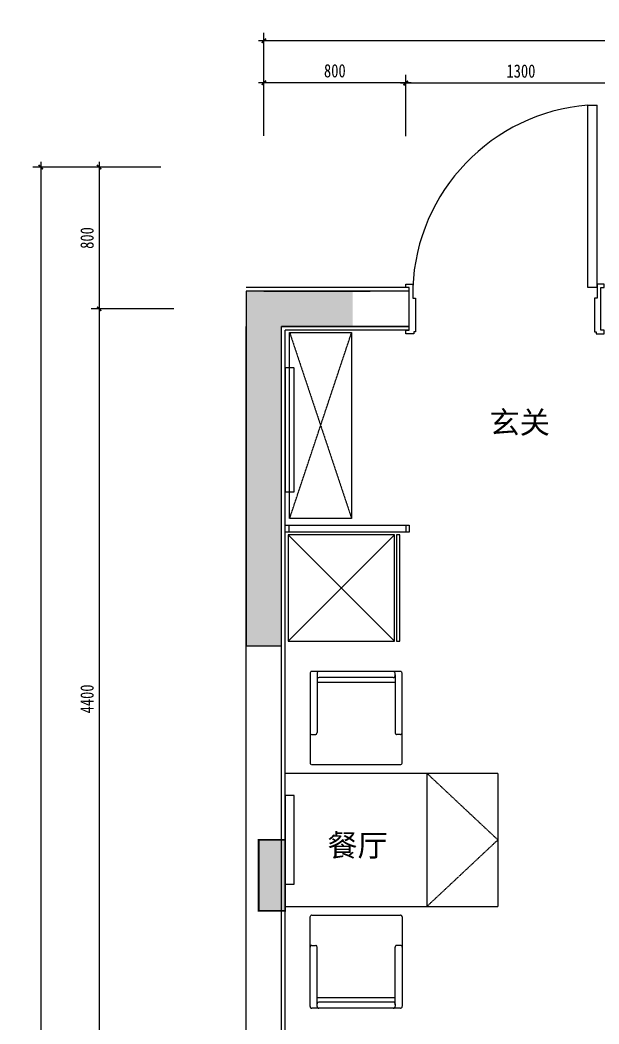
# Model space of a CAD drawing. Extents: x 3479 to 4537415, y 306 to 366510.
# Drawn here: x 4409665 to 4412931, y 262000 to 267663 of the extents above; entities that cross this region are included whole.
import ezdxf

# ---------------------------------------------------------------- set-up
doc = ezdxf.new("R2010")
doc.units = 0
doc.header["$LTSCALE"] = 10
doc.header["$MEASUREMENT"] = 0
doc.header["$PDMODE"] = 35
doc.linetypes.add('DASH', pattern=[0.35, 0.25, -0.1])
doc.layers.get('Defpoints').update_dxf_attribs({"color": 49, "linetype": 'DASH'})
for name, color, linetype in [('A-OTHER', 136, 'Continuous'), ('COLU_HATCH', 251, 'Continuous'), ('P-DOOR', 30, 'Continuous'), ('P-DOOR FIN', 4, 'Continuous'), ('P-FIX FURNITURE', 134, 'Continuous'), ('P-FURNITURE', 8, 'Continuous'), ('P-TEXT', 15, 'Continuous'), ('P-WALL', 5, 'Continuous'), ('P-WALL FIN', 4, 'Continuous'), ('PUB_DIM', 3, 'Continuous')]:
    doc.layers.add(name, color=color, linetype=linetype)
doc.styles.add('-宋体', font='simkai.ttf', dxfattribs={"width": 0.8})
doc.styles.add('WRYH', font='')
doc.styles.get('WRYH').set_extended_font_data('Microsoft YaHei')
doc.dimstyles.new('DIM-030', dxfattribs={"dimscale": 30, "dimtxt": 2.5, "dimasz": 0.8, "dimexe": 1.5, "dimexo": 2.5, "dimgap": 1, "dimtad": 1, "dimdec": 0, "dimzin": 12, "dimdsep": 46, "dimtxsty": '-宋体', "dimblk": 'ARCHTICK', "dimcen": 0, "dimdle": 1, "dimclrd": 256, "dimclre": 256, "dimclrt": 9, "dimadec": 0, "dimazin": 0, "dimtfac": 1, "dimtdec": 0, "dimtmove": 2, "dimatfit": 3, "dimldrblk": 'DOT', "dimfxl": 1, "dimtolj": 1, "dimtzin": 12, "dimarcsym": 0})

# ---------------------------------------------------------------- blocks, each defined once
blk = doc.blocks.new('_ArchTick')
at = {"color": 0, "linetype": 'ByBlock', "const_width": 0.4}
blk.add_lwpolyline([(-0.5, -0.5), (0.5, 0.5)], dxfattribs=at)
blk = doc.blocks.new('*D428')
at = {"layer": 'Defpoints', "color": 0, "transparency": 16777216}
for p in [(4411840.8, 267307), (4411840.8, 266933.4), (4413140.8, 266946.2)]:
    blk.add_point(p, dxfattribs=at)
at = {"layer": 'PUB_DIM', "lineweight": -2, "transparency": 16777216}
for p, q in [((4411840.8, 267008.4), (4411840.8, 267352)), ((4413140.8, 267021.2), (4413140.8, 267352)), ((4413170.8, 267307), (4411810.8, 267307))]:
    blk.add_line(p, q, dxfattribs=at)
at = {"layer": 'PUB_DIM', "lineweight": -2, "transparency": 16777216, "xscale": 24, "yscale": 24, "zscale": 24, "rotation": 180}
blk.add_blockref('_ArchTick', (4411840.8, 267307), dxfattribs=at)
at = {"layer": 'PUB_DIM', "lineweight": -2, "transparency": 16777216, "xscale": 24, "yscale": 24, "zscale": 24}
blk.add_blockref('_ArchTick', (4413140.8, 267307), dxfattribs=at)
at = {"layer": 'PUB_DIM', "color": 9, "transparency": 16777216, "insert": (4412490.8, 267374.9), "char_height": 75, "attachment_point": 5, "style": '-宋体'}
blk.add_mtext('\\A1;1300', dxfattribs=at)
blk = doc.blocks.new('_Dot')
at = {"color": 0, "linetype": 'ByBlock', "lineweight": -2}
blk.add_line((-0.5, 0), (-1, 0), dxfattribs=at)
at = {"color": 0, "linetype": 'ByBlock', "const_width": 0.5}
blk.add_lwpolyline([(-0.25, 0, 1), (0.25, 0, 1)], format="xyb", close=True, dxfattribs=at)
blk = doc.blocks.new('*D432')
at = {"layer": 'Defpoints', "color": 0, "transparency": 16777216}
for p in [(4411040.8, 267308.7), (4411040.8, 266935.1), (4411840.8, 266933.4)]:
    blk.add_point(p, dxfattribs=at)
at = {"layer": 'PUB_DIM', "lineweight": -2, "transparency": 16777216}
for p, q in [((4411040.8, 267010.1), (4411040.8, 267353.7)), ((4411840.8, 267008.4), (4411840.8, 267353.7)), ((4411870.8, 267308.7), (4411010.8, 267308.7))]:
    blk.add_line(p, q, dxfattribs=at)
at = {"layer": 'PUB_DIM', "lineweight": -2, "transparency": 16777216, "xscale": 24, "yscale": 24, "zscale": 24, "rotation": 180}
blk.add_blockref('_ArchTick', (4411040.8, 267308.7), dxfattribs=at)
at = {"layer": 'PUB_DIM', "lineweight": -2, "transparency": 16777216, "xscale": 24, "yscale": 24, "zscale": 24}
blk.add_blockref('_ArchTick', (4411840.8, 267308.7), dxfattribs=at)
at = {"layer": 'PUB_DIM', "color": 9, "transparency": 16777216, "insert": (4411440.8, 267376.6), "char_height": 75, "attachment_point": 5, "style": '-宋体'}
blk.add_mtext('\\A1;800', dxfattribs=at)
blk = doc.blocks.new('*D433')
at = {"layer": 'Defpoints', "color": 0, "transparency": 16777216}
for p in [(4410534.7, 266833.6), (4410110.8, 266033.6), (4410534.7, 266033.6)]:
    blk.add_point(p, dxfattribs=at)
at = {"layer": 'PUB_DIM', "lineweight": -2, "transparency": 16777216}
for p, q in [((4410459.7, 266833.6), (4410065.8, 266833.6)), ((4410110.8, 266863.6), (4410110.8, 266003.6)), ((4410459.7, 266033.6), (4410065.8, 266033.6))]:
    blk.add_line(p, q, dxfattribs=at)
at = {"layer": 'PUB_DIM', "lineweight": -2, "transparency": 16777216, "xscale": 24, "yscale": 24, "zscale": 24}
for p, rotation in [((4410110.8, 266833.6), 90), ((4410110.8, 266033.6), 270)]:
    blk.add_blockref('_ArchTick', p, dxfattribs=dict(at, rotation=rotation))
at = {"layer": 'PUB_DIM', "color": 9, "transparency": 16777216, "insert": (4410042.9, 266433.6), "char_height": 75, "attachment_point": 5, "rotation": 90, "style": '-宋体'}
blk.add_mtext('\\A1;800', dxfattribs=at)
blk = doc.blocks.new('*D434')
at = {"layer": 'Defpoints', "color": 0, "transparency": 16777216}
for p in [(4410608.2, 266033.6), (4410110.8, 261633.6), (4410562.6, 261633.6)]:
    blk.add_point(p, dxfattribs=at)
at = {"layer": 'PUB_DIM', "lineweight": -2, "transparency": 16777216}
for p, q in [((4410533.2, 266033.6), (4410065.8, 266033.6)), ((4410110.8, 266063.6), (4410110.8, 261603.6)), ((4410487.6, 261633.6), (4410065.8, 261633.6))]:
    blk.add_line(p, q, dxfattribs=at)
at = {"layer": 'PUB_DIM', "lineweight": -2, "transparency": 16777216, "xscale": 24, "yscale": 24, "zscale": 24}
for p, rotation in [((4410110.8, 266033.6), 90), ((4410110.8, 261633.6), 270)]:
    blk.add_blockref('_ArchTick', p, dxfattribs=dict(at, rotation=rotation))
at = {"layer": 'PUB_DIM', "color": 9, "transparency": 16777216, "insert": (4410042.9, 263833.6), "char_height": 75, "attachment_point": 5, "rotation": 90, "style": '-宋体'}
blk.add_mtext('\\A1;4400', dxfattribs=at)
blk = doc.blocks.new('做成ACAD TuKuai0092')
at = {"linetype": 'Continuous'}
for points in [[(-300, 610), (300, 610), (300, 630), (-300, 630)], [(-300, 0), (300, 0), (300, 600), (-300, 600)]]:
    blk.add_lwpolyline(points, close=True, dxfattribs=at)
blk = doc.blocks.new('SDGFDSG')
at = {"linetype": 'Continuous'}
for points in [[(30287, 12250.7), (29687, 12250.7), (29687, 11650.7), (30287, 11650.7)], [(30287, 11640.7), (29687, 11640.7), (29687, 11620.7), (30287, 11620.7)]]:
    blk.add_lwpolyline(points, close=True, dxfattribs=at)
at = {"layer": 'P-FURNITURE', "ltscale": 0.01}
for p, q in [((29687, 11650.7), (30287, 12250.7)), ((30287, 11650.7), (29687, 12250.7))]:
    blk.add_line(p, q, dxfattribs=at)
at = {"layer": 'P-FURNITURE', "ltscale": 0.01, "rotation": 180}
blk.add_blockref('做成ACAD TuKuai0092', (29987, 12250.7), dxfattribs=at)
blk = doc.blocks.new('*D440')
at = {"layer": 'Defpoints', "color": 0, "transparency": 16777216}
for p in [(4411040.8, 267545.7), (4418040.8, 267047.1), (4411040.8, 266935.1)]:
    blk.add_point(p, dxfattribs=at)
at = {"layer": 'PUB_DIM', "lineweight": -2, "transparency": 16777216}
for p, q in [((4411040.8, 267010.1), (4411040.8, 267590.7)), ((4418040.8, 267122.1), (4418040.8, 267590.7)), ((4418070.8, 267545.7), (4411010.8, 267545.7))]:
    blk.add_line(p, q, dxfattribs=at)
at = {"layer": 'PUB_DIM', "lineweight": -2, "transparency": 16777216, "xscale": 24, "yscale": 24, "zscale": 24, "rotation": 180}
blk.add_blockref('_ArchTick', (4411040.8, 267545.7), dxfattribs=at)
at = {"layer": 'PUB_DIM', "lineweight": -2, "transparency": 16777216, "xscale": 24, "yscale": 24, "zscale": 24}
blk.add_blockref('_ArchTick', (4418040.8, 267545.7), dxfattribs=at)
at = {"layer": 'PUB_DIM', "color": 9, "transparency": 16777216, "insert": (4414540.8, 267613.6), "char_height": 75, "attachment_point": 5, "style": '-宋体'}
blk.add_mtext('\\A1;7000', dxfattribs=at)
blk = doc.blocks.new('*D441')
at = {"layer": 'Defpoints', "color": 0, "transparency": 16777216}
for p in [(4410534.7, 266833.6), (4409782, 256933.6), (4410719, 256933.6)]:
    blk.add_point(p, dxfattribs=at)
at = {"layer": 'PUB_DIM', "lineweight": -2, "transparency": 16777216}
for p, q in [((4410459.7, 266833.6), (4409737, 266833.6)), ((4409782, 266863.6), (4409782, 256903.6)), ((4410644, 256933.6), (4409737, 256933.6))]:
    blk.add_line(p, q, dxfattribs=at)
at = {"layer": 'PUB_DIM', "lineweight": -2, "transparency": 16777216, "xscale": 24, "yscale": 24, "zscale": 24}
for p, rotation in [((4409782, 266833.6), 90), ((4409782, 256933.6), 270)]:
    blk.add_blockref('_ArchTick', p, dxfattribs=dict(at, rotation=rotation))
at = {"layer": 'PUB_DIM', "color": 9, "transparency": 16777216, "insert": (4409714.1, 261883.6), "char_height": 75, "attachment_point": 5, "rotation": 90, "style": '-宋体'}
blk.add_mtext('\\A1;9900', dxfattribs=at)

msp = doc.modelspace()

# ---------------------------------------------------------------- hatches: boundary and pattern name
at = {"layer": 'A-OTHER', "linetype": 'ByBlock'}
msp.add_hatch(color=0, dxfattribs=at).paths.add_polyline_path([(4411160.8, 263038.6), (4411010.8, 263038.6), (4411010.8, 262638.6), (4411160.8, 262638.6)])
at = {"layer": 'COLU_HATCH'}
msp.add_hatch(color=256, dxfattribs=at).paths.add_polyline_path([(4411540.8, 266133.6), (4410940.8, 266133.6), (4410940.8, 265980.4), (4410940.8, 265933.6), (4410940.8, 264133.6), (4411140.8, 264133.6), (4411140.8, 265933.6), (4411540.8, 265933.6)])

# ---------------------------------------------------------------- linework, layer by layer
at = {"layer": 'A-OTHER', "color": 0, "linetype": 'ByBlock', "const_width": 10}
msp.add_lwpolyline([(4411160.8, 263038.6), (4411010.8, 263038.6), (4411010.8, 262638.6), (4411160.8, 262638.6), (4411160.8, 263038.6)], dxfattribs=at)
at = {"layer": 'P-DOOR'}
for p, q in [((4412868.5, 267183.3), (4412921, 267183.3)), ((4412868.5, 266153.6), (4412868.5, 267183.3)), ((4412921, 266153.6), (4412921, 267183.3)), ((4412921, 266153.6), (4412868.5, 266153.6))]:
    msp.add_line(p, q, dxfattribs=at)
msp.add_arc((4412956.5, 266110.2), 1076.8, 94.6905, 177.6897, dxfattribs=at)
at = {"layer": 'P-DOOR FIN', "ltscale": 2}
msp.add_lwpolyline([(4411860.8, 266153.6), (4410940.1, 266153.6)], dxfattribs=at)
at = {"layer": 'P-DOOR FIN', "color": 4}
for points in [[(4411880.6, 266173.6), (4411880.6, 266093.6), (4411895.6, 266093.6), (4411895.6, 265903.6), (4411885.6, 265903.6), (4411885.6, 265893.6), (4411840.8, 265893.6), (4411840.8, 265913.6), (4411860.8, 265913.6), (4411860.8, 266153.6), (4411840.8, 266153.6), (4411840.8, 266173.6), (4411880.6, 266173.6)], [(4412921, 266173.6), (4412921, 266093.6), (4412906, 266093.6), (4412906, 265903.6), (4412916, 265903.6), (4412916, 265893.6), (4412960.8, 265893.6), (4412960.8, 265913.6), (4412940.8, 265913.6), (4412940.8, 266153.6), (4412960.8, 266153.6), (4412960.8, 266173.6), (4412921, 266173.6)]]:
    msp.add_lwpolyline(points, dxfattribs=at)
at = {"layer": 'P-FIX FURNITURE', "ltscale": 10}
for p, q in [((4411180.8, 264813.6), (4411180.8, 264773.9)), ((4411840.8, 264813.6), (4411840.8, 264773.9))]:
    msp.add_line(p, q, dxfattribs=at)
msp.add_lwpolyline([(4411160.8, 264813.6), (4411860.8, 264813.6), (4411860.8, 264773.9), (4411160.8, 264773.9)], close=True, dxfattribs=at)
msp.add_lwpolyline([(4411560.8, 264813.6), (4411560.8, 264813.6)], dxfattribs=at)
msp.add_lwpolyline([(4411560.8, 264813.6), (4411560.8, 264813.6)], dxfattribs=at)
at = {"layer": 'P-FURNITURE', "linetype": 'DASH'}
for p, q in [((4411185.7, 264850.7), (4411535.7, 265900.7)), ((4411185.7, 265900.7), (4411535.7, 264850.7)), ((4411810.8, 263988.6), (4411310.8, 263988.6)), ((4411770.8, 263988.6), (4411350.8, 263988.6)), ((4411300.8, 263978.6), (4411300.8, 263643.6)), ((4411340.8, 263978.6), (4411340.8, 263963.6)), ((4411340.8, 263968.6), (4411340.8, 263643.6)), ((4411340.8, 263928.6), (4411780.8, 263928.6)), ((4411770.8, 263953.6), (4411350.8, 263953.6)), ((4411780.8, 263963.6), (4411780.8, 263978.6)), ((4411780.8, 263968.6), (4411780.8, 263643.6)), ((4411820.8, 263473.6), (4411820.8, 263978.6)), ((4411300.8, 263643.6), (4411300.8, 263473.6)), ((4411310.8, 263633.6), (4411330.8, 263633.6)), ((4411810.8, 263633.6), (4411790.8, 263633.6)), ((4411310.8, 263463.6), (4411810.8, 263463.6)), ((4412360.8, 263413.6), (4411160.8, 263413.6)), ((4411160.8, 262613.6), (4411160.8, 263363.6)), ((4411960.8, 263413.6), (4411960.8, 262663.6)), ((4411960.8, 263413.6), (4412360.8, 263038.6)), ((4412360.8, 263413.6), (4412360.8, 262663.6)), ((4411960.8, 262663.6), (4412360.8, 263038.6)), ((4411160.8, 262663.6), (4412360.8, 262663.6)), ((4411300.8, 262433.6), (4411300.8, 262603.6)), ((4411310.8, 262613.6), (4411810.8, 262613.6)), ((4411820.8, 262603.6), (4411820.8, 262098.6)), ((4411300.8, 262098.6), (4411300.8, 262433.6)), ((4411310.8, 262443.6), (4411330.8, 262443.6)), ((4411340.8, 262108.6), (4411340.8, 262433.6)), ((4411780.8, 262108.6), (4411780.8, 262433.6)), ((4411810.8, 262443.6), (4411790.8, 262443.6)), ((4411340.8, 262148.6), (4411780.8, 262148.6)), ((4411340.8, 262098.6), (4411340.8, 262113.6)), ((4411770.8, 262123.6), (4411350.8, 262123.6)), ((4411780.8, 262113.6), (4411780.8, 262098.6)), ((4411810.8, 262088.6), (4411310.8, 262088.6)), ((4411770.8, 262088.6), (4411350.8, 262088.6))]:
    msp.add_line(p, q, dxfattribs=at)
for points in [[(4411185.7, 265900.7), (4411535.7, 265900.7), (4411535.7, 264850.7), (4411185.7, 264850.7)], [(4411160.8, 265700.9), (4411160.8, 265000.9), (4411210.8, 265000.9), (4411210.8, 265700.9)], [(4411160.8, 263288.6), (4411160.8, 262788.6), (4411210.8, 262788.6), (4411210.8, 263288.6)]]:
    msp.add_lwpolyline(points, close=True, dxfattribs=at)
for centre, start, end in [((4411310.8, 263978.6), 90, 180), ((4411350.8, 263978.6), 90, 180), ((4411770.8, 263978.6), 0, 90), ((4411810.8, 263978.6), 0, 90), ((4411350.8, 263963.6), 180, 270), ((4411770.8, 263963.6), 270, 0), ((4411310.8, 263643.6), 180, 270), ((4411330.8, 263643.6), 270, 0), ((4411790.8, 263643.6), 180, 270), ((4411810.8, 263643.6), 270, 0), ((4411310.8, 263473.6), 180, 270), ((4411810.8, 263473.6), 270, 0), ((4411310.8, 262603.6), 90, 180), ((4411810.8, 262603.6), 0, 90), ((4411310.8, 262433.6), 90, 180), ((4411330.8, 262433.6), 0, 90), ((4411790.8, 262433.6), 90, 180), ((4411810.8, 262433.6), 0, 90), ((4411350.8, 262113.6), 90, 180), ((4411770.8, 262113.6), 0, 90), ((4411310.8, 262098.6), 180, 270), ((4411350.8, 262098.6), 180, 270), ((4411770.8, 262098.6), 270, 0), ((4411810.8, 262098.6), 270, 0)]:
    msp.add_arc(centre, 10, start, end, dxfattribs=at)
at = {"layer": 'P-WALL'}
for p, q in [((4411040.8, 266133.6), (4410940.8, 266133.6)), ((4411040.8, 266133.6), (4411640.8, 266133.6)), ((4410940.8, 258933.6), (4410940.8, 265933.6)), ((4411140.8, 258933.6), (4411140.8, 265933.6)), ((4411140.8, 265933.6), (4411755.8, 265933.6)), ((4411860.8, 265933.6), (4411140.8, 265933.6))]:
    msp.add_line(p, q, dxfattribs=at)
msp.add_lwpolyline([(4410940.8, 266133.6), (4410940.8, 266133.6), (4410940.8, 264133.6), (4411140.8, 264133.6), (4411140.8, 265933.6), (4411860.8, 265933.6), (4411860.8, 266133.6), (4410940.8, 266133.6)], dxfattribs=at)
at = {"layer": 'P-WALL FIN', "ltscale": 2}
for p, q in [((4411860.8, 266153.6), (4411054, 266153.6)), ((4411860.8, 265913.6), (4411860.8, 266153.6)), ((4411160.8, 258953.6), (4411160.8, 265913.6))]:
    msp.add_line(p, q, dxfattribs=at)
msp.add_lwpolyline([(4411860.8, 265913.6), (4411160.8, 265913.6)], dxfattribs=at)

# ---------------------------------------------------------------- block references
at = {"color": 6, "linetype": 'ByBlock', "rotation": 90}
msp.add_blockref('SDGFDSG', (4423428.7, 234472.9), dxfattribs=at)

# ---------------------------------------------------------------- texts
at = {"layer": 'P-TEXT', "style": 'WRYH'}
for s, p in [('玄关', (4412313.3, 265330.8)), ('餐厅', (4411398.4, 262945.4))]:
    msp.add_text(s, height=125, dxfattribs=at).set_placement(p)

# ---------------------------------------------------------------- dimensions: what is measured, and where the dimension line sits
at = {"layer": 'PUB_DIM'}
dim = msp.add_linear_dim(base=(4411040.8, 267545.7), p1=(4418040.8, 267047.1), p2=(4411040.8, 266935.1), dimstyle='DIM-030', dxfattribs=at)
dim.commit()
dim.dimension.update_dxf_attribs({"geometry": '*D440', "text_midpoint": (4414540.8, 267613.6)})
for base, p1, p2, angle, picture, middle in [((4411040.8, 267308.7), (4411840.8, 266933.4), (4411040.8, 266935.1), 180, '*D432', (4411440.8, 267376.6)), ((4411840.8, 267307), (4413140.8, 266946.2), (4411840.8, 266933.4), 180, '*D428', (4412490.8, 267374.9)), ((4409782, 256933.6), (4410534.7, 266833.6), (4410719, 256933.6), 90, '*D441', (4409714.1, 261883.6)), ((4410110.8, 266033.6), (4410534.7, 266833.6), (4410534.7, 266033.6), 90, '*D433', (4410042.9, 266433.6)), ((4410110.8, 261633.6), (4410608.2, 266033.6), (4410562.6, 261633.6), 90, '*D434', (4410042.9, 263833.6))]:
    dim = msp.add_linear_dim(base=base, p1=p1, p2=p2, angle=angle, dimstyle='DIM-030', dxfattribs=at)
    dim.commit()
    dim.dimension.update_dxf_attribs({"geometry": picture, "text_midpoint": middle})

doc.saveas('drawing.dxf')
